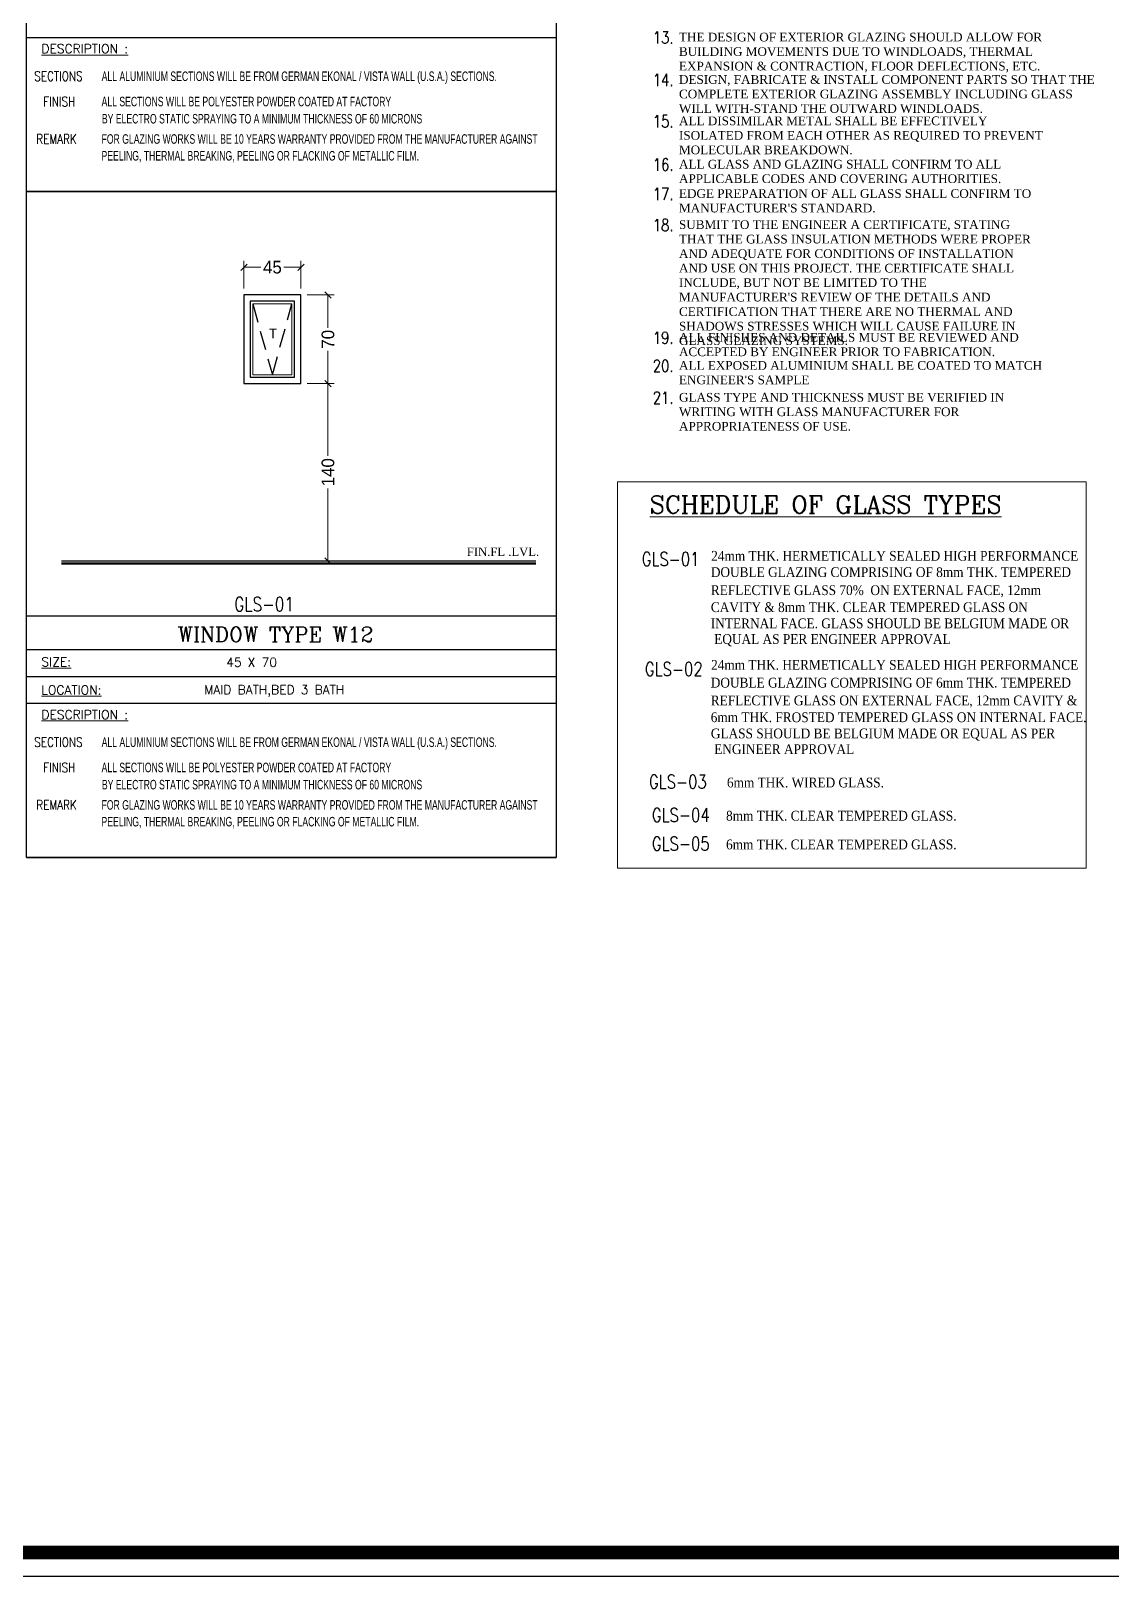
# Model space of a CAD drawing. Header units: centimetres. Extents: x 7997 to 116674, y 1017 to 13844.
# Drawn here: x 87797 to 88650, y 8333 to 9552 of the extents above; entities that cross this region are included whole.
import ezdxf
from ezdxf.enums import TextEntityAlignment as Align

# ---------------------------------------------------------------- set-up
doc = ezdxf.new("R2010")
doc.units = ezdxf.units.CM
doc.header["$LTSCALE"] = 200
doc.header["$PDMODE"] = 2
doc.linetypes.add('A-106-Typical Floor Plan$0$HIDDEN', pattern=[0.375, 0.25, -0.125])
for name, color, linetype in [('ARTIT2', 4, 'Continuous'), ('DIM', 11, 'Continuous'), ('S1 WINDOW', 7, 'Continuous'), ('STEP', 7, 'Continuous'), ('WIN', 6, 'Continuous')]:
    doc.layers.add(name, color=color, linetype=linetype)
for name, color, linetype, lineweight in [('D-DIM', 1, 'Continuous', 18), ('HA', 251, 'Continuous', 0), ('HAT', 8, 'Continuous', 9), ('INTERIOR DIM', 3, 'Continuous', 15), ('TEXT', 6, 'Continuous', 18), ('WALL', 3, 'Continuous', 25), ('WINDOWS', 25, 'Continuous', 13)]:
    doc.layers.add(name, color=color, linetype=linetype, lineweight=lineweight)
doc.styles.add('ROMANC', font='romanc')
doc.styles.add('RS7', font='arial.ttf', dxfattribs={"width": 0.7})
doc.styles.get("Standard").update_dxf_attribs({"font": 'arial.ttf'})
doc.styles.add('STYLE1', font='times.ttf')
doc.styles.add('T2', font='')
doc.styles.add('TITL3', font='romanc.shx', dxfattribs={"width": 0.9})
doc.styles.get('T2').set_extended_font_data('Elisia')
doc.dimstyles.new('NORMAL-1', dxfattribs={"dimtxt": 10, "dimasz": 5, "dimexe": 5, "dimexo": 5, "dimgap": 1, "dimtad": 0, "dimdec": 0, "dimdsep": 46, "dimtxsty": 'T2', "dimblk1": 'OBLIQUE', "dimblk2": 'OBLIQUE', "dimsah": 1, "dimcen": 0.09, "dimclrd": 4, "dimclre": 4, "dimclrt": 6, "dimadec": 0, "dimazin": 0, "dimtfac": 1, "dimtdec": 0, "dimtofl": 0, "dimtmove": 1, "dimatfit": 3, "dimldrblk": 'OPEN30', "dimfxl": 0, "dimtolj": 1, "dimtzin": 0, "dimlwd": 5, "dimlwe": 5, "dimarcsym": 0})

# ---------------------------------------------------------------- blocks, each defined once
blk = doc.blocks.new('08-TITLE SHEET-selattin', base_point=(45714.8, -203081.4))
at = {"color": 0}
blk.add_lwpolyline([(51244.8, -203081.4), (45714.8, -203081.4), (45714.8, -206921.4), (51244.8, -206921.4)], close=True, dxfattribs=at)
at = {"color": 0, "linetype": 'ByBlock', "const_width": 17}
blk.add_lwpolyline([(45744.3, -206891.9), (51215.3, -206891.9), (51215.3, -203110.8), (45744.3, -203110.8)], close=True, dxfattribs=at)
at = {"layer": 'HA', "ltscale": 1.2}
blk.add_lwpolyline([(45714.8, -203081.4), (51244.8, -203081.4), (51244.8, -206921.4), (45714.8, -206921.4)], close=True, dxfattribs=at)
blk = doc.blocks.new('_OBLIQUE')
at = {"color": 0, "linetype": 'ByBlock'}
blk.add_line((-0.5, -0.5), (0.5, 0.5), dxfattribs=at)
blk = doc.blocks.new('*D1661')
at = {"layer": 'D-DIM', "color": 4, "lineweight": 5, "transparency": 16777216}
for p, q in [((87965.3, 9349), (87965.3, 9370.9)), ((88010.3, 9349), (88010.3, 9370.9)), ((87965.3, 9365.9), (87978.7, 9365.9)), ((88010.3, 9365.9), (87996.8, 9365.9))]:
    blk.add_line(p, q, dxfattribs=at)
at = {"layer": 'Defpoints', "color": 0, "transparency": 16777216}
for p in [(87965.3, 9365.9), (87965.3, 9344), (88010.3, 9344)]:
    blk.add_point(p, dxfattribs=at)
at = {"layer": 'D-DIM', "color": 4, "lineweight": 5, "transparency": 16777216, "xscale": 5, "yscale": 5, "zscale": 5, "rotation": 180}
blk.add_blockref('_OBLIQUE', (87965.3, 9365.9), dxfattribs=at)
at = {"layer": 'D-DIM', "color": 4, "lineweight": 5, "transparency": 16777216, "xscale": 5, "yscale": 5, "zscale": 5}
blk.add_blockref('_OBLIQUE', (88010.3, 9365.9), dxfattribs=at)
at = {"layer": 'D-DIM', "color": 6, "transparency": 16777216, "insert": (87987.8, 9365.9), "char_height": 10, "attachment_point": 5, "style": 'T2'}
blk.add_mtext('\\A1;45', dxfattribs=at)
blk = doc.blocks.new('_Open30')
at = {"color": 0, "linetype": 'ByBlock', "lineweight": -2}
for p, q in [((-1, 0.27), (0, 0)), ((0, 0), (-1, -0.27)), ((0, 0), (-1, 0))]:
    blk.add_line(p, q, dxfattribs=at)
blk = doc.blocks.new('*D1662')
at = {"layer": 'D-DIM', "color": 4, "lineweight": 5, "transparency": 16777216}
for p, q in [((88015.3, 9344), (88036.7, 9344)), ((88031.7, 9344), (88031.7, 9318.1)), ((88031.7, 9274), (88031.7, 9299.9)), ((88015.3, 9274), (88036.7, 9274))]:
    blk.add_line(p, q, dxfattribs=at)
at = {"layer": 'Defpoints', "color": 0, "transparency": 16777216}
for p in [(88010.3, 9344), (88031.7, 9344), (88010.3, 9274)]:
    blk.add_point(p, dxfattribs=at)
at = {"layer": 'D-DIM', "color": 4, "lineweight": 5, "transparency": 16777216, "xscale": 5, "yscale": 5, "zscale": 5}
for p, rotation in [((88031.7, 9344), 90), ((88031.7, 9274), 270)]:
    blk.add_blockref('_OBLIQUE', p, dxfattribs=dict(at, rotation=rotation))
at = {"layer": 'D-DIM', "color": 6, "transparency": 16777216, "insert": (88031.7, 9309), "char_height": 10, "attachment_point": 5, "rotation": 90, "style": 'T2'}
blk.add_mtext('\\A1;70', dxfattribs=at)
blk = doc.blocks.new('*D1663')
at = {"layer": 'D-DIM', "color": 4, "lineweight": 5, "transparency": 16777216}
for p, q in [((88015.3, 9274), (88036.7, 9274)), ((88031.7, 9274), (88031.7, 9216.9)), ((88031.7, 9134), (88031.7, 9191.1)), ((88015.3, 9134), (88036.7, 9134))]:
    blk.add_line(p, q, dxfattribs=at)
at = {"layer": 'Defpoints', "color": 0, "transparency": 16777216}
for p in [(88010.3, 9274), (88010.3, 9134), (88031.7, 9134)]:
    blk.add_point(p, dxfattribs=at)
at = {"layer": 'D-DIM', "color": 4, "lineweight": 5, "transparency": 16777216, "xscale": 5, "yscale": 5, "zscale": 5}
for p, rotation in [((88031.7, 9274), 90), ((88031.7, 9134), 270)]:
    blk.add_blockref('_OBLIQUE', p, dxfattribs=dict(at, rotation=rotation))
at = {"layer": 'D-DIM', "color": 6, "transparency": 16777216, "insert": (88031.7, 9204), "char_height": 10, "attachment_point": 5, "rotation": 90, "style": 'T2'}
blk.add_mtext('\\A1;140', dxfattribs=at)

msp = doc.modelspace()

# ---------------------------------------------------------------- linework, layer by layer
at = {"linetype": 'Continuous'}
msp.add_lwpolyline([(85631.6082, 8332.5623), (89144.7737, 8332.5623), (89144.7737, 10772.0841), (85631.6082, 10772.0841)], close=True, dxfattribs=at)
at = {"layer": 'DIM'}
for points in [[(87793.5697, 10112.2897), (88211.8464, 10112.2897), (88211.8464, 9425.7264), (87793.5697, 9425.7264)], [(87793.5697, 9425.7264), (88211.8464, 9425.7264), (88211.8464, 8899.9998), (87793.5697, 8899.9998)]]:
    msp.add_lwpolyline(points, close=True, dxfattribs=at)
at = {"layer": 'HAT'}
msp.add_lwpolyline([(87972.2518, 9281.0343), (88003.2518, 9281.0343), (88003.2518, 9337.0343), (87972.2518, 9337.0343)], close=True, dxfattribs=at)
at = {"layer": 'S1 WINDOW'}
msp.add_lwpolyline([(87821.1536, 9134.0343), (88195.8543, 9134.0343)], dxfattribs=at)
at = {"layer": 'STEP', "const_width": 2}
msp.add_lwpolyline([(87821.1536, 9132.0343), (88195.8543, 9132.0343)], dxfattribs=at)
at = {"layer": 'TEXT', "linetype": 'Continuous'}
msp.add_lwpolyline([(88260.461, 9196.4319), (88630.4318, 9196.4319), (88630.4318, 8891.4477), (88260.461, 8891.4477)], close=True, dxfattribs=at)
at = {"layer": 'WALL'}
msp.add_lwpolyline([(87965.2518, 9274.0343), (88010.2518, 9274.0343), (88010.2518, 9344.0343), (87965.2518, 9344.0343)], close=True, dxfattribs=at)
at = {"layer": 'WALL', "color": 8, "linetype": 'A-106-Typical Floor Plan$0$HIDDEN', "ltscale": 0.3}
msp.add_lwpolyline([(87972.2518, 9337.0343), (87987.7518, 9281.0343), (88003.2518, 9337.0343)], dxfattribs=at)
at = {"layer": 'WIN'}
for p, q in [((87793.5697, 9547.3292), (88211.8464, 9547.3292)), ((87793.5697, 9090.7171), (88211.8464, 9090.7171)), ((87793.5697, 9064.1609), (88211.8464, 9064.1609)), ((87793.5697, 9042.8817), (88211.8464, 9042.8817)), ((87793.5697, 9021.6026), (88211.8464, 9021.6026)), ((87793.5697, 8899.9998), (88211.8464, 8899.9998))]:
    msp.add_line(p, q, dxfattribs=at)
msp.add_lwpolyline([(87970.2518, 9279.0343), (88005.2518, 9279.0343), (88005.2518, 9339.0343), (87970.2518, 9339.0343)], close=True, dxfattribs=at)

# ---------------------------------------------------------------- block references
at = {"layer": 'DIM', "color": 0, "linetype": 'Continuous', "xscale": 0.6352921386949376, "yscale": 0.6352921386949376, "zscale": 0.6352921386949376}
msp.add_blockref('08-TITLE SHEET-selattin', (85631.6082, 10772.0841), dxfattribs=at)

# ---------------------------------------------------------------- texts
at = {"layer": 'ARTIT2', "style": 'TITL3', "width": 0.8}
msp.add_text('GLS-01', height=11.11111, dxfattribs=at).set_placement((87957.6575, 9094.3328))
at = {"layer": 'INTERIOR DIM', "color": 6, "style": 'RS7', "width": 0.65}
for s, height, p in [('ALL ALUMINIUM SECTIONS WILL BE FROM GERMAN EKONAL / VISTA WALL (U.S.A.) SECTIONS.', 7.518216, (87852.9537, 9512.908)), ('ALL SECTIONS WILL BE POLYESTER POWDER COATED AT FACTORY', 7.518216, (87852.8717, 9492.941)), ('BY ELECTRO STATIC SPRAYING TO A MINIMUM THICKNESS OF 60 MICRONS', 7.518216, (87853.1377, 9479.381)), ('FOR GLAZING WORKS WILL BE 10 YEARS WARRANTY PROVIDED FROM THE MANUFACTURER AGAINST ', 7.518216, (87852.8717, 9463.3786)), ('PEELING, THERMAL BREAKING, PEELING OR FLACKING OF METALLIC FILM.', 7.520469, (87852.8358, 9450.1439)), ('ALL ALUMINIUM SECTIONS WILL BE FROM GERMAN EKONAL / VISTA WALL (U.S.A.) SECTIONS.', 7.518216, (87852.9537, 8987.1813)), ('ALL SECTIONS WILL BE POLYESTER POWDER COATED AT FACTORY', 7.518216, (87852.8717, 8967.2144)), ('BY ELECTRO STATIC SPRAYING TO A MINIMUM THICKNESS OF 60 MICRONS', 7.518216, (87853.1377, 8953.6544)), ('FOR GLAZING WORKS WILL BE 10 YEARS WARRANTY PROVIDED FROM THE MANUFACTURER AGAINST ', 7.518216, (87852.8717, 8937.652)), ('PEELING, THERMAL BREAKING, PEELING OR FLACKING OF METALLIC FILM.', 7.520469, (87852.8358, 8924.4173))]:
    msp.add_text(s, height=height, dxfattribs=at).set_placement(p)
at = {"layer": 'INTERIOR DIM', "color": 6, "style": 'ROMANC'}
msp.add_text('WINDOW TYPE W12', height=11.821758, dxfattribs=at).set_placement((87990.2398, 9070.1321), align=Align.CENTER)
for s, height, p in [('45 X 70', 7.09305, (87951.3049, 9050.4887)), ('MAID BATH,BED 3 BATH', 7.093055, (87933.8766, 9028.8405))]:
    msp.add_text(s, height=height, dxfattribs=at).set_placement(p)
at = {"layer": 'TEXT'}
for s, height, style, width, p in [('13.', 9.54204, 'TITL3', 0.8, (88288.2085, 9542.4812)), ('14.', 9.54204, 'TITL3', 0.8, (88288.2085, 9508.9677)), ('15.', 9.54204, 'TITL3', 0.8, (88288.2085, 9476.3135)), ('16.', 9.54204, 'TITL3', 0.8, (88288.2085, 9442.122)), ('17.', 9.54204, 'TITL3', 0.8, (88288.2085, 9418.9203)), ('18.', 9.54204, 'TITL3', 0.8, (88288.2085, 9394.4297)), ('19.', 9.54204, 'TITL3', 0.8, (88288.2085, 9305.4448)), ('20.', 9.54204, 'TITL3', 0.8, (88288.2085, 9283.2573)), ('21.', 9.54204, 'TITL3', 0.8, (88288.2085, 9258.1115)), ('GLS-01', 10.73061, 'TITL3', 0.8, (88279.474, 9130.1497)), ('24mm THK. HERMETICALLY SEALED HIGH PERFORMANCE ', 7.726043, 'STYLE1', 0.9, (88334.3291, 9134.2074)), ('DOUBLE GLAZING COMPRISING OF 8mm THK. TEMPERED ', 7.726043, 'STYLE1', 0.9, (88334.0715, 9121.3306)), ('REFLECTIVE GLASS 70%%%  ON EXTERNAL FACE, 12mm ', 7.726043, 'STYLE1', 0.9, (88334.0715, 9107.082)), ('CAVITY & 8mm THK. CLEAR TEMPERED GLASS ON ', 7.726043, 'STYLE1', 0.9, (88334.0715, 9093.6563)), ('INTERNAL FACE. GLASS SHOULD BE BELGIUM MADE OR ', 7.726043, 'STYLE1', 0.9, (88334.0715, 9080.8687)), (' EQUAL AS PER ENGINEER APPROVAL', 7.726043, 'STYLE1', 0.9, (88334.0715, 9068.4807)), ('GLS-02', 10.73061, 'TITL3', 0.8, (88281.9852, 9043.2624)), ('24mm THK. HERMETICALLY SEALED HIGH PERFORMANCE ', 7.726043, 'STYLE1', 0.9, (88334.2594, 9048.1174)), ('DOUBLE GLAZING COMPRISING OF 6mm THK. TEMPERED ', 7.726043, 'STYLE1', 0.9, (88334.0019, 9034.0638)), ('REFLECTIVE GLASS ON EXTERNAL FACE, 12mm CAVITY & ', 7.726043, 'STYLE1', 0.9, (88334.0019, 9020.0103)), ('6mm THK. FROSTED TEMPERED GLASS ON INTERNAL FACE.', 7.726043, 'STYLE1', 0.9, (88334.0019, 9006.7413)), ('GLASS SHOULD BE BELGIUM MADE OR EQUAL AS PER', 7.726043, 'STYLE1', 0.9, (88334.0715, 8993.9536)), (' ENGINEER APPROVAL', 7.726043, 'STYLE1', 0.9, (88334.0715, 8981.5657)), ('GLS-03', 10.73061, 'TITL3', 0.8, (88285.23, 8954.313, 0)), ('6mm THK. WIRED GLASS.', 7.726043, 'STYLE1', 0.9, (88346.7733, 8955.2265, 0)), ('GLS-04', 10.73061, 'TITL3', 0.8, (88287.4746, 8928.0932, 0)), ('8mm THK. CLEAR TEMPERED GLASS.', 7.726043, 'STYLE1', 0.9, (88346.0771, 8929.0067, 0)), ('GLS-05', 10.73061, 'TITL3', 0.8, (88287.4746, 8905.4251, 0)), ('6mm THK. CLEAR TEMPERED GLASS.', 7.726043, 'STYLE1', 0.9, (88346.0771, 8906.3386, 0))]:
    msp.add_text(s, height=height, dxfattribs=dict(at, style=style, width=width)).set_placement(p)
msp.add_text('T', height=7.5, dxfattribs=at).set_placement((87988.2449, 9309.8038), align=Align.CENTER)
at = {"layer": 'TEXT', "style": 'TITL3'}
msp.add_text('%%USCHEDULE OF GLASS TYPES', height=13.945507, dxfattribs=at).set_placement((88285.7561, 9171.5463, 0))
at = {"layer": 'TEXT', "style": 'STYLE1'}
msp.add_text('FIN.FL .LVL.', height=6.60813, dxfattribs=at).set_placement((88169.9051, 9141.2465), align=Align.MIDDLE_CENTER)
at = {"layer": 'TEXT', "attachment_point": 1, "style": 'STYLE1'}
for s, insert, char_height, width in [('THE DESIGN OF EXTERIOR GLAZING SHOULD ALLOW FOR BUILDING MOVEMENTS DUE TO WINDLOADS, THERMAL EXPANSION & CONTRACTION, FLOOR DEFLECTIONS, ETC.', (88308.8981, 9551.0485), 6.8702682, 288.322588), ('DESIGN, FABRICATE & INSTALL COMPONENT PARTS SO THAT THE COMPLETE EXTERIOR GLAZING ASSEMBLY INCLUDING GLASS WILL WITH-STAND THE OUTWARD WINDLOADS.', (88308.8981, 9517.5349), 6.8702682, 330.197925), ('ALL DISSIMILAR METAL SHALL BE EFFECTIVELY ISOLATED FROM EACH OTHER AS REQUIRED TO PREVENT MOLECULAR BREAKDOWN.', (88308.8981, 9484.8808), 6.8702682, 288.322588), ('ALL GLASS AND GLAZING SHALL CONFIRM TO ALL APPLICABLE CODES AND COVERING AUTHORITIES.', (88308.8981, 9450.6893), 6.870268, 288.322588), ("EDGE PREPARATION OF ALL GLASS SHALL CONFIRM TO MANUFACTURER'S STANDARD.", (88308.8981, 9427.4876), 6.870268, 288.322588), ("SUBMIT TO THE ENGINEER A CERTIFICATE, STATING THAT THE GLASS INSULATION METHODS WERE PROPER AND ADEQUATE FOR CONDITIONS OF INSTALLATION AND USE ON THIS PROJECT. THE CERTIFICATE SHALL INCLUDE, BUT NOT BE LIMITED TO THE MANUFACTURER'S REVIEW OF THE DETAILS AND CERTIFICATION THAT THERE ARE NO THERMAL AND SHADOWS STRESSES WHICH WILL CAUSE FAILURE IN GLASS GLAZING SYSTEMS.", (88308.8981, 9402.997), 6.8702682, 288.322588), ('ALL FINISHES AND DETAILS MUST BE REVIEWED AND ACCEPTED BY ENGINEER PRIOR TO FABRICATION.', (88308.8981, 9314.0121), 6.870268, 288.322588), ("ALL EXPOSED ALUMINIUM SHALL BE COATED TO MATCH ENGINEER'S SAMPLE", (88308.8981, 9291.8246), 6.870268, 288.322588), ('GLASS TYPE AND THICKNESS MUST BE VERIFIED IN WRITING WITH GLASS MANUFACTURER FOR APPROPRIATENESS OF USE.', (88308.8981, 9266.6788), 6.8702682, 288.322588)]:
    msp.add_mtext(s, dxfattribs=dict(at, insert=insert, char_height=char_height, width=width))
at = {"layer": 'WIN', "color": 3, "style": 'ROMANC', "width": 0.8}
for s, p in [('SECTIONS', (87799.7649, 9512.908)), ('FINISH ', (87806.816, 9492.901)), ('REMARK', (87801.3657, 9463.3786)), ('SECTIONS', (87799.7649, 8987.1813)), ('FINISH ', (87806.816, 8967.1743)), ('REMARK', (87801.3657, 8937.652))]:
    msp.add_text(s, height=7.51822, dxfattribs=at).set_placement(p)
at = {"layer": 'WINDOWS', "linetype": 'Continuous', "style": 'ROMANC'}
for s, height, p in [('%%uDESCRIPTION :', 7.093055, (87805.3716, 9534.8662)), ('%%uSIZE:', 7.09305, (87805.3716, 9050.7904)), ('%%uLOCATION:', 7.093055, (87805.3716, 9028.6157)), ('%%uDESCRIPTION :', 7.093055, (87805.3716, 9009.1395))]:
    msp.add_text(s, height=height, dxfattribs=at).set_placement(p)

# ---------------------------------------------------------------- dimensions: what is measured, and where the dimension line sits
at = {"layer": 'D-DIM'}
dim = msp.add_linear_dim(base=(87965.2518, 9365.8688), p1=(88010.2518, 9344.0343), p2=(87965.2518, 9344.0343), dimstyle='NORMAL-1', dxfattribs=at)
dim.commit()
dim.dimension.update_dxf_attribs({"geometry": '*D1661', "text_midpoint": (87987.7518, 9365.8688)})
for base, p2, picture, middle in [((88031.6785, 9344.0343), (88010.2518, 9344.0343), '*D1662', (88031.6785, 9309.0343)), ((88031.6785, 9134.0343), (88010.2518, 9134.0343), '*D1663', (88031.6785, 9204.0343))]:
    dim = msp.add_linear_dim(base=base, p1=(88010.2518, 9274.0343), p2=p2, angle=90, dimstyle='NORMAL-1', dxfattribs=at)
    dim.commit()
    dim.dimension.update_dxf_attribs({"geometry": picture, "text_midpoint": middle})

doc.saveas('drawing.dxf')
